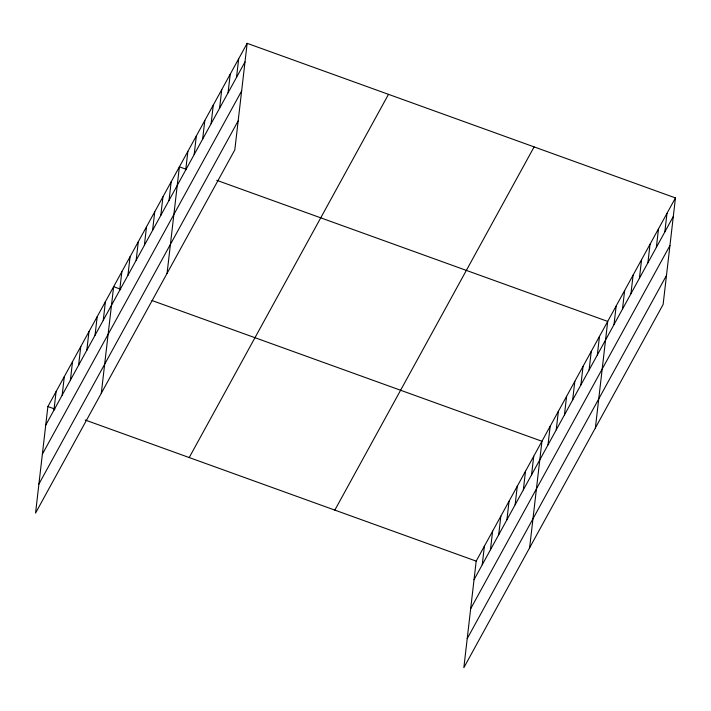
<?xml version="1.0" encoding="UTF-8"?>
<svg xmlns="http://www.w3.org/2000/svg" width="711" height="711" viewBox="0 0 711 711"><rect width="100%" height="100%" fill="white"/><g stroke="black" fill="none" stroke-linecap="round" stroke-linejoin="round"><path stroke-width="1.07" d="M247.152 43.327L47.877 406.541L35.55 513.084L234.817 149.879L247.152 43.327L675.45 197.916L663.123 304.459L463.848 667.673L476.183 561.121L675.45 197.916M53.947 410.158L56.098 391.565M62.168 395.174L64.319 376.581M70.389 380.198L72.54 361.597M78.601 365.214L80.761 346.613M86.822 350.23L88.973 331.628M95.043 335.245L97.194 316.653M103.264 320.261L105.415 301.668M101.309 393.227L113.636 286.684L120.701 289.235M119.706 290.301L121.857 271.7M127.927 275.317L130.077 256.715M136.148 260.333L138.298 241.731M144.369 245.348L146.519 226.756M152.581 230.373L154.74 211.771M160.802 215.389L162.952 196.787M169.022 200.404L171.173 181.803M167.067 273.371L179.394 166.818L186.46 169.369M185.713 169.982L187.864 151.39M194.183 154.554L196.334 135.952M202.653 139.116L204.804 120.514M211.123 123.678L213.273 105.077M219.592 108.241L221.743 89.639M228.062 92.803L230.213 74.202M236.523 77.366L238.683 58.764M482.245 564.738L484.395 546.146M490.466 549.763L492.616 531.161M498.687 534.779L500.837 516.177M506.907 519.794L509.058 501.193M515.128 504.81L517.279 486.208M523.349 489.826L525.5 471.233M531.57 474.85L533.721 456.249M529.615 547.808L541.942 441.264L152.003 300.531M548.003 444.882L550.163 426.28M556.224 429.897L558.375 411.296M564.445 414.913L566.596 396.32M572.666 399.938L574.817 381.336M580.887 384.953L583.038 366.352M589.108 369.969L591.259 351.367M597.329 354.985L599.48 336.383M595.374 427.951L607.701 321.408L216.748 180.301M614.011 324.572L616.17 305.97M622.481 309.134L624.64 290.532M630.95 293.696L633.101 275.095M639.42 278.259L641.571 259.657M647.89 262.821L650.041 244.22M656.36 247.384L658.51 228.782M664.829 231.946L666.98 213.344M45.726 425.142L244.993 61.928M42.367 454.169L241.642 90.955M38.909 484.067L238.176 120.852M189.215 457.555L388.49 94.341M334.837 510.116L534.112 146.901M474.024 579.723L673.299 216.508M470.673 608.749L669.94 245.535M467.207 638.647L666.483 275.433M47.877 406.541L54.943 409.092M85.231 420.023L476.183 561.121"/></g></svg>
